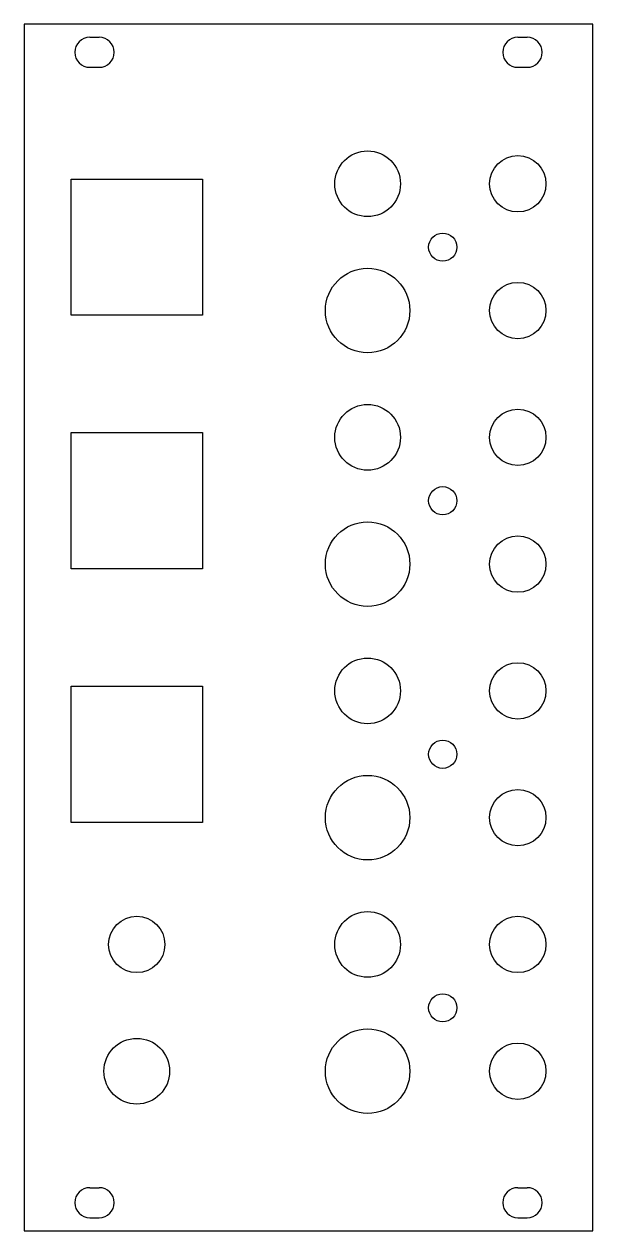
# Model space of a CAD drawing. Extents: x 0 to 61, y 0 to 128.
import ezdxf

# ---------------------------------------------------------------- set-up
doc = ezdxf.new("R2010")
doc.units = 0
doc.layers.add('Sketch', color=7, linetype='CONTINUOUS')

msp = doc.modelspace()

# ---------------------------------------------------------------- linework, layer by layer
at = {"layer": 'Sketch'}
for p, q in [((60.6, 128.5), (0, 128.5)), ((0, 128.5), (0, 0)), ((60.6, 0), (60.6, 128.5)), ((7, 127.1), (8, 127.1)), ((52.6, 127.1), (53.6, 127.1)), ((7, 123.9), (8, 123.9)), ((52.6, 123.9), (53.6, 123.9)), ((5, 112), (19, 112)), ((5, 97.5), (5, 112)), ((19, 112), (19, 97.5)), ((19, 97.5), (5, 97.5)), ((5, 85), (19, 85)), ((5, 70.5), (5, 85)), ((19, 85), (19, 70.5)), ((19, 70.5), (5, 70.5)), ((5, 58), (19, 58)), ((5, 43.5), (5, 58)), ((19, 58), (19, 43.5)), ((19, 43.5), (5, 43.5)), ((7, 4.6), (8, 4.6)), ((52.6, 4.6), (53.6, 4.6)), ((7, 1.4), (8, 1.4)), ((52.6, 1.4), (53.6, 1.4)), ((0, 0), (60.6, 0))]:
    msp.add_line(p, q, dxfattribs=at)
for centre, radius in [((36.6, 111.5), 3.5), ((52.6, 111.5), 3), ((44.6, 104.75), 1.5), ((36.6, 98), 4.5), ((52.6, 98), 3), ((36.6, 84.5), 3.5), ((52.6, 84.5), 3), ((44.6, 77.75), 1.5), ((36.6, 71), 4.5), ((52.6, 71), 3), ((36.6, 57.5), 3.5), ((52.6, 57.5), 3), ((44.6, 50.75), 1.5), ((36.6, 44), 4.5), ((52.6, 44), 3), ((12, 30.5), 3), ((36.6, 30.5), 3.5), ((52.6, 30.5), 3), ((44.6, 23.75), 1.5), ((36.6, 17), 4.5), ((12, 17), 3.5), ((52.6, 17), 3)]:
    msp.add_circle(centre, radius, dxfattribs=at)
for centre, start, end in [((7, 125.5), 90, -90), ((8, 125.5), -90, 90), ((52.6, 125.5), 90, -90), ((53.6, 125.5), -90, 90), ((7, 3), 90, -90), ((8, 3), -90, 90), ((52.6, 3), 90, -90), ((53.6, 3), -90, 90)]:
    msp.add_arc(centre, 1.6, start, end, dxfattribs=at)

doc.saveas('drawing.dxf')
